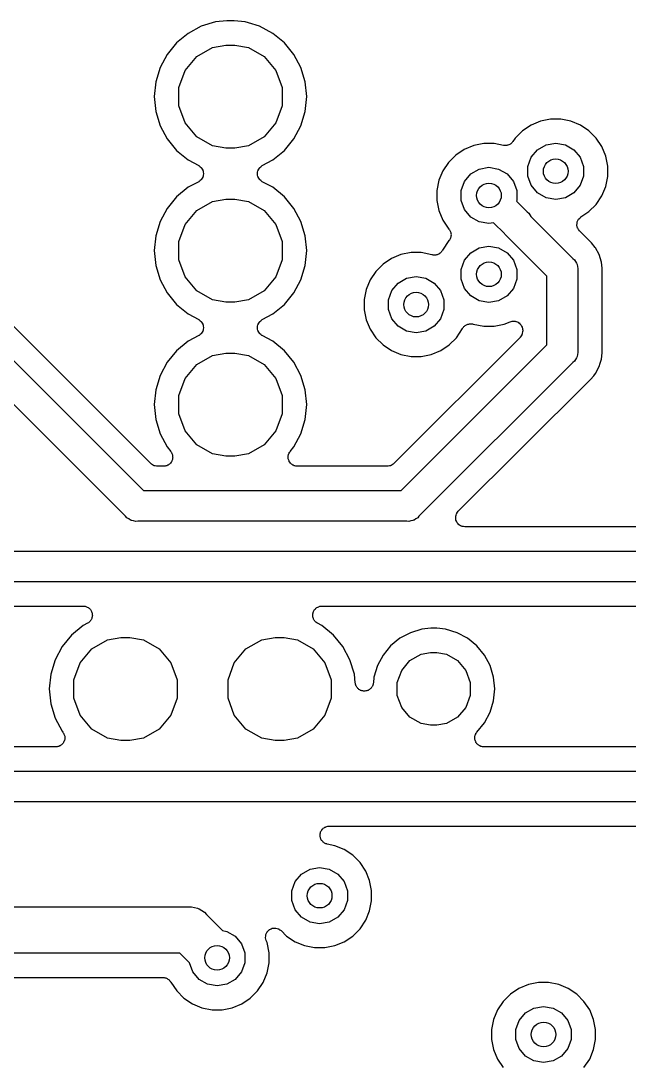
# Model space of a CAD drawing. Extents: x 91.4 to 190.2, y -113.9 to -59.9.
# Drawn here: x 121.72 to 131.74, y -100.55 to -83.32 of the extents above; entities that cross this region are included whole.
import ezdxf

# ---------------------------------------------------------------- set-up
doc = ezdxf.new("R2010")
doc.units = 0
doc.header["$MEASUREMENT"] = 0
doc.layers.add('BLACK', color=7, linetype='CONTINUOUS')

msp = doc.modelspace()

# ---------------------------------------------------------------- linework, layer by layer
at = {"layer": 'BLACK', "linetype": 'CONTINUOUS'}
for p, q in [((124.925, -83.3381), (124.689, -83.4096)), ((125.109, -83.32), (124.925, -83.3381)), ((125.231, -83.32), (125.109, -83.32)), ((125.415, -83.3381), (125.231, -83.32)), ((125.469, -83.3543), (125.415, -83.3381)), ((125.651, -83.4096), (125.469, -83.3543)), ((125.469, -83.3543), (125.469, -83.3543)), ((124.472, -83.5256), (124.282, -83.6818)), ((124.689, -83.4096), (124.472, -83.5256)), ((125.868, -83.5256), (125.651, -83.4096)), ((126.058, -83.6818), (125.868, -83.5256)), ((124.282, -83.6818), (124.126, -83.8722)), ((126.214, -83.8722), (126.058, -83.6818)), ((124.126, -83.8722), (124.01, -84.0893)), ((124.615, -83.9088), (124.875, -83.7589)), ((124.875, -83.7589), (125.096, -83.72)), ((125.096, -83.72), (125.244, -83.72)), ((125.244, -83.72), (125.465, -83.7589)), ((125.465, -83.7589), (125.725, -83.9088)), ((126.33, -84.0893), (126.214, -83.8722)), ((124.423, -84.1384), (124.615, -83.9088)), ((125.725, -83.9088), (125.917, -84.1384)), ((124.01, -84.0893), (123.938, -84.325)), ((124.32, -84.4201), (124.423, -84.1384)), ((125.917, -84.1384), (126.02, -84.4201)), ((126.402, -84.325), (126.33, -84.0893)), ((123.938, -84.325), (123.914, -84.57)), ((126.426, -84.57), (126.402, -84.325)), ((123.914, -84.57), (123.938, -84.815)), ((124.32, -84.7199), (124.32, -84.4201)), ((126.02, -84.4201), (126.02, -84.7199)), ((126.402, -84.815), (126.426, -84.57)), ((124.423, -85.0016), (124.32, -84.7199)), ((126.02, -84.7199), (125.917, -85.0016)), ((123.857, -90.6221), (118.15, -84.9155)), ((123.938, -84.815), (124.01, -85.0507)), ((126.33, -85.0507), (126.402, -84.815)), ((124.01, -85.0507), (124.126, -85.2678)), ((124.615, -85.2312), (124.423, -85.0016)), ((125.917, -85.0016), (125.725, -85.2312)), ((126.214, -85.2678), (126.33, -85.0507)), ((130.124, -85.0404), (129.984, -85.1342)), ((130.28, -84.9757), (130.124, -85.0404)), ((130.446, -84.9428), (130.28, -84.9757)), ((130.614, -84.9428), (130.446, -84.9428)), ((130.78, -84.9757), (130.614, -84.9428)), ((130.936, -85.0404), (130.78, -84.9757)), ((131.076, -85.1342), (130.936, -85.0404)), ((117.847, -85.1782), (123.735, -91.066)), ((124.875, -85.3811), (124.615, -85.2312)), ((125.725, -85.2312), (125.465, -85.3811)), ((129.864, -85.2536), (129.826, -85.3104)), ((129.984, -85.1342), (129.864, -85.2536)), ((131.196, -85.2536), (131.076, -85.1342)), ((131.29, -85.394), (131.196, -85.2536)), ((124.126, -85.2678), (124.282, -85.4582)), ((125.096, -85.42), (124.875, -85.3811)), ((125.244, -85.42), (125.096, -85.42)), ((125.465, -85.3811), (125.244, -85.42)), ((126.058, -85.4582), (126.214, -85.2678)), ((129.18, -85.3757), (129.024, -85.4404)), ((129.346, -85.3428), (129.18, -85.3757)), ((129.514, -85.3428), (129.346, -85.3428)), ((129.672, -85.3742), (129.514, -85.3428)), ((129.682, -85.3744), (129.672, -85.3742)), ((129.692, -85.3767), (129.682, -85.3744)), ((129.708, -85.375), (129.692, -85.3767)), ((129.724, -85.3753), (129.708, -85.375)), ((129.734, -85.3722), (129.724, -85.3753)), ((129.743, -85.3711), (129.734, -85.3722)), ((129.758, -85.3638), (129.743, -85.3711)), ((129.774, -85.3586), (129.758, -85.3638)), ((129.781, -85.3524), (129.774, -85.3586)), ((129.79, -85.348), (129.781, -85.3524)), ((129.801, -85.3362), (129.79, -85.348)), ((129.814, -85.326), (129.801, -85.3362)), ((129.819, -85.3175), (129.814, -85.326)), ((129.826, -85.3104), (129.819, -85.3175)), ((130.232, -85.4444), (130.371, -85.3637)), ((130.371, -85.3637), (130.53, -85.3357)), ((130.53, -85.3357), (130.689, -85.3637)), ((130.689, -85.3637), (130.828, -85.4444)), ((131.354, -85.55), (131.29, -85.394)), ((123.443, -91.4918), (117.555, -85.604)), ((124.282, -85.4582), (124.472, -85.6144)), ((125.868, -85.6144), (126.058, -85.4582)), ((128.884, -85.5342), (128.764, -85.6536)), ((129.024, -85.4404), (128.884, -85.5342)), ((130.073, -85.7194), (130.128, -85.5679)), ((130.128, -85.5679), (130.232, -85.4444)), ((130.828, -85.4444), (130.932, -85.5679)), ((130.932, -85.5679), (130.987, -85.7194)), ((131.387, -85.7156), (131.354, -85.55)), ((124.472, -85.6144), (124.647, -85.7077)), ((124.647, -85.7077), (124.651, -85.7108)), ((124.651, -85.7108), (124.655, -85.7126)), ((124.655, -85.7126), (124.671, -85.7268)), ((124.671, -85.7268), (124.688, -85.7399)), ((124.688, -85.7399), (124.69, -85.7441)), ((124.69, -85.7441), (124.694, -85.7474)), ((124.694, -85.7474), (124.704, -85.7661)), ((124.704, -85.7661), (124.715, -85.7841)), ((125.625, -85.7841), (125.636, -85.7661)), ((125.636, -85.7661), (125.646, -85.7474)), ((125.646, -85.7474), (125.65, -85.7441)), ((125.65, -85.7441), (125.652, -85.7399)), ((125.652, -85.7399), (125.669, -85.7268)), ((125.669, -85.7268), (125.685, -85.7126)), ((125.685, -85.7126), (125.689, -85.7108)), ((125.689, -85.7108), (125.693, -85.7077)), ((125.693, -85.7077), (125.868, -85.6144)), ((128.764, -85.6536), (128.67, -85.794)), ((129.132, -85.8444), (129.271, -85.7637)), ((129.271, -85.7637), (129.43, -85.7357)), ((129.43, -85.7357), (129.589, -85.7637)), ((129.589, -85.7637), (129.728, -85.8444)), ((130.073, -85.8806), (130.073, -85.7194)), ((130.987, -85.7194), (130.987, -85.8806)), ((131.387, -85.8844), (131.387, -85.7156)), ((124.688, -85.9401), (124.671, -85.9532)), ((124.69, -85.9359), (124.688, -85.9401)), ((124.694, -85.9326), (124.69, -85.9359)), ((124.704, -85.9139), (124.694, -85.9326)), ((124.715, -85.8959), (124.704, -85.9139)), ((124.715, -85.7841), (124.716, -85.789)), ((124.716, -85.891), (124.715, -85.8959)), ((124.716, -85.789), (124.719, -85.7933)), ((124.719, -85.8867), (124.716, -85.891)), ((124.719, -85.7933), (124.722, -85.8143)), ((124.722, -85.8657), (124.719, -85.8867)), ((124.722, -85.8143), (124.726, -85.8351)), ((124.726, -85.8449), (124.722, -85.8657)), ((124.726, -85.8351), (124.725, -85.84)), ((124.725, -85.84), (124.726, -85.8449)), ((125.614, -85.8351), (125.618, -85.8143)), ((125.615, -85.84), (125.614, -85.8351)), ((125.614, -85.8449), (125.615, -85.84)), ((125.618, -85.8657), (125.614, -85.8449)), ((125.618, -85.8143), (125.621, -85.7933)), ((125.621, -85.8867), (125.618, -85.8657)), ((125.621, -85.7933), (125.624, -85.789)), ((125.624, -85.891), (125.621, -85.8867)), ((125.624, -85.789), (125.625, -85.7841)), ((125.625, -85.8959), (125.624, -85.891)), ((125.636, -85.9139), (125.625, -85.8959)), ((125.646, -85.9326), (125.636, -85.9139)), ((125.65, -85.9359), (125.646, -85.9326)), ((125.652, -85.9401), (125.65, -85.9359)), ((125.669, -85.9532), (125.652, -85.9401)), ((128.606, -85.95), (128.573, -86.1156)), ((128.67, -85.794), (128.606, -85.95)), ((129.028, -85.9679), (129.132, -85.8444)), ((129.728, -85.8444), (129.832, -85.9679)), ((130.128, -86.0321), (130.073, -85.8806)), ((130.987, -85.8806), (130.932, -86.0321)), ((131.354, -86.05), (131.387, -85.8844)), ((124.472, -86.0656), (124.282, -86.2218)), ((124.647, -85.9723), (124.472, -86.0656)), ((124.651, -85.9692), (124.647, -85.9723)), ((124.655, -85.9674), (124.651, -85.9692)), ((124.671, -85.9532), (124.655, -85.9674)), ((125.685, -85.9674), (125.669, -85.9532)), ((125.689, -85.9692), (125.685, -85.9674)), ((125.693, -85.9723), (125.689, -85.9692)), ((125.868, -86.0656), (125.693, -85.9723)), ((126.058, -86.2218), (125.868, -86.0656)), ((128.573, -86.1156), (128.573, -86.2844)), ((128.973, -86.1194), (129.028, -85.9679)), ((128.973, -86.2806), (128.973, -86.1194)), ((129.832, -85.9679), (129.887, -86.1194)), ((129.887, -86.1194), (129.887, -86.2806)), ((130.232, -86.1556), (130.128, -86.0321)), ((130.932, -86.0321), (130.828, -86.1556)), ((131.29, -86.206), (131.354, -86.05)), ((124.282, -86.2218), (124.126, -86.4122)), ((124.875, -86.2989), (125.096, -86.26)), ((125.096, -86.26), (125.244, -86.26)), ((125.244, -86.26), (125.465, -86.2989)), ((126.214, -86.4122), (126.058, -86.2218)), ((128.573, -86.2844), (128.606, -86.45)), ((129.028, -86.4321), (128.973, -86.2806)), ((129.887, -86.2806), (129.883, -86.2934)), ((129.883, -86.2934), (130.059, -86.4698)), ((130.371, -86.2363), (130.232, -86.1556)), ((130.53, -86.2643), (130.371, -86.2363)), ((130.689, -86.2363), (130.53, -86.2643)), ((130.828, -86.1556), (130.689, -86.2363)), ((131.196, -86.3464), (131.29, -86.206)), ((124.126, -86.4122), (124.01, -86.6293)), ((124.423, -86.6784), (124.615, -86.4488)), ((124.615, -86.4488), (124.875, -86.2989)), ((125.465, -86.2989), (125.725, -86.4488)), ((125.725, -86.4488), (125.917, -86.6784)), ((126.33, -86.6293), (126.214, -86.4122)), ((128.606, -86.45), (128.67, -86.606)), ((129.132, -86.5556), (129.028, -86.4321)), ((130.945, -86.5534), (131.076, -86.4658)), ((131.076, -86.4658), (131.196, -86.3464)), ((124.01, -86.6293), (123.938, -86.865)), ((126.402, -86.865), (126.33, -86.6293)), ((128.67, -86.606), (128.771, -86.7561)), ((129.271, -86.6363), (129.132, -86.5556)), ((129.43, -86.6643), (129.271, -86.6363)), ((130.059, -86.4698), (130.085, -86.4914)), ((130.085, -86.4914), (130.102, -86.5206)), ((130.102, -86.5206), (130.121, -86.5482)), ((130.121, -86.5482), (130.121, -86.5483)), ((130.121, -86.5483), (130.812, -87.2391)), ((130.882, -86.6637), (130.884, -86.6393)), ((130.884, -86.6378), (130.885, -86.6362)), ((130.884, -86.6393), (130.884, -86.6378)), ((130.885, -86.6362), (130.895, -86.6143)), ((130.895, -86.6143), (130.906, -86.5921)), ((130.906, -86.5921), (130.907, -86.591)), ((130.907, -86.591), (130.908, -86.5895)), ((130.908, -86.5895), (130.925, -86.5726)), ((130.925, -86.5726), (130.943, -86.5553)), ((130.943, -86.5553), (130.944, -86.5546)), ((130.944, -86.5546), (130.945, -86.5534)), ((124.32, -86.9601), (124.423, -86.6784)), ((125.917, -86.6784), (126.02, -86.9601)), ((128.771, -86.7561), (128.778, -86.764)), ((128.778, -86.764), (128.784, -86.7759)), ((128.784, -86.7759), (128.792, -86.7866)), ((128.792, -86.7866), (128.795, -86.7993)), ((128.795, -86.7993), (128.8, -86.8112)), ((128.8, -86.8112), (128.802, -86.8242)), ((129.505, -86.651), (129.43, -86.6643)), ((129.684, -86.8297), (129.505, -86.651)), ((130.879, -86.688), (130.882, -86.6637)), ((130.879, -86.6896), (130.879, -86.688)), ((130.879, -86.6912), (130.879, -86.6896)), ((130.886, -86.7148), (130.879, -86.6912)), ((130.891, -86.7386), (130.886, -86.7148)), ((130.892, -86.74), (130.891, -86.7386)), ((130.893, -86.7416), (130.892, -86.74)), ((130.907, -86.7616), (130.893, -86.7416)), ((130.92, -86.7819), (130.907, -86.7616)), ((130.922, -86.7829), (130.92, -86.7819)), ((130.923, -86.7842), (130.922, -86.7829)), ((131.075, -86.9362), (130.923, -86.7842)), ((123.938, -86.865), (123.914, -87.11)), ((124.32, -87.2599), (124.32, -86.9601)), ((126.02, -86.9601), (126.02, -87.2599)), ((126.426, -87.11), (126.402, -86.865)), ((128.771, -86.9439), (128.664, -87.1037)), ((128.778, -86.936), (128.771, -86.9439)), ((128.784, -86.9241), (128.778, -86.936)), ((128.792, -86.9134), (128.784, -86.9241)), ((128.795, -86.9007), (128.792, -86.9134)), ((128.8, -86.8888), (128.795, -86.9007)), ((128.802, -86.8757), (128.8, -86.8888)), ((128.802, -86.8242), (128.805, -86.8369)), ((128.805, -86.8631), (128.802, -86.8757)), ((128.805, -86.8369), (128.804, -86.85)), ((128.804, -86.85), (128.805, -86.8631)), ((129.69, -86.8395), (129.684, -86.8297)), ((129.715, -86.8612), (129.69, -86.8395)), ((130.386, -87.5318), (129.715, -86.8612)), ((131.081, -86.9404), (131.075, -86.9362)), ((131.085, -86.9461), (131.081, -86.9404)), ((131.105, -86.9619), (131.085, -86.9461)), ((131.12, -86.9811), (131.105, -86.9619)), ((131.182, -87.056), (131.12, -86.9811)), ((131.12, -86.9811), (131.12, -86.9811)), ((123.914, -87.11), (123.938, -87.355)), ((126.402, -87.355), (126.426, -87.11)), ((128.146, -87.1428), (127.98, -87.1757)), ((128.314, -87.1428), (128.146, -87.1428)), ((128.491, -87.178), (128.314, -87.1428)), ((128.624, -87.1541), (128.612, -87.1601)), ((128.633, -87.1444), (128.624, -87.1541)), ((128.643, -87.1364), (128.633, -87.1444)), ((128.65, -87.1253), (128.643, -87.1364)), ((128.659, -87.1157), (128.65, -87.1253)), ((128.664, -87.1037), (128.659, -87.1157)), ((129.028, -87.2679), (129.132, -87.1444)), ((129.132, -87.1444), (129.271, -87.0637)), ((129.271, -87.0637), (129.43, -87.0357)), ((129.43, -87.0357), (129.589, -87.0637)), ((129.589, -87.0637), (129.728, -87.1444)), ((129.728, -87.1444), (129.832, -87.2679)), ((131.186, -87.0614), (131.182, -87.056)), ((131.182, -87.056), (131.182, -87.056)), ((131.247, -87.1751), (131.186, -87.0614)), ((124.423, -87.5416), (124.32, -87.2599)), ((126.02, -87.2599), (125.917, -87.5416)), ((127.824, -87.2404), (127.684, -87.3342)), ((127.98, -87.1757), (127.824, -87.2404)), ((128.5, -87.1815), (128.491, -87.178)), ((128.513, -87.1821), (128.5, -87.1815)), ((128.526, -87.1849), (128.513, -87.1821)), ((128.539, -87.1832), (128.526, -87.1849)), ((128.552, -87.1838), (128.539, -87.1832)), ((128.564, -87.1798), (128.552, -87.1838)), ((128.578, -87.1781), (128.564, -87.1798)), ((128.589, -87.1721), (128.578, -87.1781)), ((128.602, -87.1681), (128.589, -87.1721)), ((128.612, -87.1601), (128.602, -87.1681)), ((128.973, -87.4194), (129.028, -87.2679)), ((129.832, -87.2679), (129.887, -87.4194)), ((130.812, -87.2391), (130.838, -87.2608)), ((130.838, -87.2608), (130.854, -87.2899)), ((130.854, -87.2899), (130.874, -87.3175)), ((130.874, -87.3175), (130.877, -87.3285)), ((130.877, -87.3285), (130.882, -87.3383)), ((131.285, -87.2983), (131.247, -87.1751)), ((131.295, -87.4017), (131.285, -87.2983)), ((123.938, -87.355), (124.01, -87.5907)), ((126.33, -87.5907), (126.402, -87.355)), ((127.564, -87.4536), (127.47, -87.594)), ((127.684, -87.3342), (127.564, -87.4536)), ((128.973, -87.5806), (128.973, -87.4194)), ((129.887, -87.4194), (129.887, -87.5806)), ((130.882, -87.3383), (130.888, -87.3715)), ((130.888, -87.3715), (130.897, -87.4041)), ((130.897, -87.4041), (130.894, -87.4376)), ((130.894, -87.4376), (130.894, -88.7589)), ((131.294, -87.466), (131.295, -87.4587)), ((131.294, -88.7305), (131.294, -87.466)), ((131.295, -87.4018), (131.295, -87.4017)), ((131.295, -87.4017), (131.295, -87.4017)), ((131.297, -87.4265), (131.295, -87.4018)), ((131.295, -87.4513), (131.297, -87.4265)), ((131.295, -87.4587), (131.295, -87.4513)), ((124.01, -87.5907), (124.126, -87.8078)), ((124.615, -87.7712), (124.423, -87.5416)), ((125.917, -87.5416), (125.725, -87.7712)), ((126.214, -87.8078), (126.33, -87.5907)), ((127.47, -87.594), (127.406, -87.75)), ((127.828, -87.7679), (127.932, -87.6444)), ((127.932, -87.6444), (128.071, -87.5637)), ((128.071, -87.5637), (128.23, -87.5357)), ((128.23, -87.5357), (128.389, -87.5637)), ((128.389, -87.5637), (128.528, -87.6444)), ((128.528, -87.6444), (128.632, -87.7679)), ((129.028, -87.7321), (128.973, -87.5806)), ((129.887, -87.5806), (129.832, -87.7321)), ((130.386, -88.6648), (130.386, -87.5318)), ((124.126, -87.8078), (124.282, -87.9982)), ((124.875, -87.9211), (124.615, -87.7712)), ((125.725, -87.7712), (125.465, -87.9211)), ((126.058, -87.9982), (126.214, -87.8078)), ((127.406, -87.75), (127.373, -87.9156)), ((127.773, -87.9194), (127.828, -87.7679)), ((128.632, -87.7679), (128.687, -87.9194)), ((129.132, -87.8556), (129.028, -87.7321)), ((129.832, -87.7321), (129.728, -87.8556)), ((124.282, -87.9982), (124.472, -88.1544)), ((125.096, -87.96), (124.875, -87.9211)), ((125.244, -87.96), (125.096, -87.96)), ((125.465, -87.9211), (125.244, -87.96)), ((125.868, -88.1544), (126.058, -87.9982)), ((127.373, -87.9156), (127.373, -88.0844)), ((127.773, -88.0806), (127.773, -87.9194)), ((128.687, -87.9194), (128.687, -88.0806)), ((129.271, -87.9363), (129.132, -87.8556)), ((129.43, -87.9643), (129.271, -87.9363)), ((129.589, -87.9363), (129.43, -87.9643)), ((129.728, -87.8556), (129.589, -87.9363)), ((124.472, -88.1544), (124.647, -88.2477)), ((125.693, -88.2477), (125.868, -88.1544)), ((127.373, -88.0844), (127.406, -88.25)), ((127.828, -88.2321), (127.773, -88.0806)), ((128.687, -88.0806), (128.632, -88.2321)), ((124.647, -88.2477), (124.651, -88.2508)), ((124.651, -88.2508), (124.655, -88.2526)), ((124.655, -88.2526), (124.671, -88.2668)), ((124.671, -88.2668), (124.688, -88.2799)), ((124.688, -88.2799), (124.69, -88.2841)), ((124.69, -88.2841), (124.694, -88.2874)), ((124.694, -88.2874), (124.704, -88.3061)), ((124.704, -88.3061), (124.715, -88.3241)), ((124.715, -88.3241), (124.716, -88.329)), ((124.716, -88.329), (124.719, -88.3333)), ((124.719, -88.3333), (124.722, -88.3543)), ((124.722, -88.3543), (124.726, -88.3751)), ((125.614, -88.3751), (125.618, -88.3543)), ((125.618, -88.3543), (125.621, -88.3333)), ((125.621, -88.3333), (125.624, -88.329)), ((125.624, -88.329), (125.625, -88.3241)), ((125.625, -88.3241), (125.636, -88.3061)), ((125.636, -88.3061), (125.646, -88.2874)), ((125.646, -88.2874), (125.65, -88.2841)), ((125.65, -88.2841), (125.652, -88.2799)), ((125.652, -88.2799), (125.669, -88.2668)), ((125.669, -88.2668), (125.685, -88.2526)), ((125.685, -88.2526), (125.689, -88.2508)), ((125.689, -88.2508), (125.693, -88.2477)), ((127.406, -88.25), (127.47, -88.406)), ((127.932, -88.3556), (127.828, -88.2321)), ((128.071, -88.4363), (127.932, -88.3556)), ((128.528, -88.3556), (128.389, -88.4363)), ((128.632, -88.2321), (128.528, -88.3556)), ((129.01, -88.3747), (129.017, -88.3636)), ((129.017, -88.3636), (129.027, -88.3556)), ((129.027, -88.3556), (129.036, -88.3459)), ((129.036, -88.3459), (129.048, -88.3399)), ((129.048, -88.3399), (129.058, -88.3319)), ((129.058, -88.3319), (129.071, -88.3279)), ((129.071, -88.3279), (129.082, -88.3219)), ((129.082, -88.3219), (129.096, -88.3202)), ((129.096, -88.3202), (129.108, -88.3162)), ((129.108, -88.3162), (129.121, -88.3168)), ((129.121, -88.3168), (129.134, -88.3151)), ((129.134, -88.3151), (129.147, -88.3179)), ((129.147, -88.3179), (129.16, -88.3185)), ((129.16, -88.3185), (129.169, -88.322)), ((129.169, -88.322), (129.346, -88.3572)), ((129.346, -88.3572), (129.514, -88.3572)), ((129.514, -88.3572), (129.68, -88.3243)), ((129.68, -88.3243), (129.779, -88.2834)), ((129.779, -88.2834), (129.795, -88.2799)), ((129.795, -88.2799), (129.81, -88.2743)), ((129.81, -88.2743), (129.82, -88.2743)), ((129.82, -88.2743), (129.829, -88.2722)), ((129.829, -88.2722), (129.846, -88.2743)), ((129.846, -88.2743), (129.862, -88.2743)), ((129.862, -88.2743), (129.871, -88.2777)), ((129.871, -88.2777), (129.881, -88.279)), ((129.881, -88.279), (129.896, -88.2865)), ((129.896, -88.2865), (129.911, -88.2921)), ((129.911, -88.2921), (129.919, -88.2985)), ((129.919, -88.2985), (129.927, -88.303)), ((129.927, -88.303), (129.938, -88.3151)), ((129.938, -88.3151), (129.951, -88.3256)), ((129.951, -88.3256), (129.956, -88.3341)), ((129.956, -88.3341), (129.963, -88.3414)), ((129.963, -88.3414), (129.969, -88.3565)), ((129.969, -88.3565), (129.977, -88.3707)), ((124.647, -88.5123), (124.472, -88.6056)), ((124.651, -88.5092), (124.647, -88.5123)), ((124.655, -88.5074), (124.651, -88.5092)), ((124.671, -88.4932), (124.655, -88.5074)), ((124.688, -88.4801), (124.671, -88.4932)), ((124.69, -88.4759), (124.688, -88.4801)), ((124.694, -88.4726), (124.69, -88.4759)), ((124.704, -88.4539), (124.694, -88.4726)), ((124.715, -88.4359), (124.704, -88.4539)), ((124.716, -88.431), (124.715, -88.4359)), ((124.719, -88.4267), (124.716, -88.431)), ((124.722, -88.4057), (124.719, -88.4267)), ((124.726, -88.3849), (124.722, -88.4057)), ((124.726, -88.3751), (124.725, -88.38)), ((124.725, -88.38), (124.726, -88.3849)), ((125.615, -88.38), (125.614, -88.3751)), ((125.614, -88.3849), (125.615, -88.38)), ((125.618, -88.4057), (125.614, -88.3849)), ((125.621, -88.4267), (125.618, -88.4057)), ((125.624, -88.431), (125.621, -88.4267)), ((125.625, -88.4359), (125.624, -88.431)), ((125.636, -88.4539), (125.625, -88.4359)), ((125.646, -88.4726), (125.636, -88.4539)), ((125.65, -88.4759), (125.646, -88.4726)), ((125.652, -88.4801), (125.65, -88.4759)), ((125.669, -88.4932), (125.652, -88.4801)), ((125.685, -88.5074), (125.669, -88.4932)), ((125.689, -88.5092), (125.685, -88.5074)), ((125.693, -88.5123), (125.689, -88.5092)), ((125.868, -88.6056), (125.693, -88.5123)), ((127.47, -88.406), (127.564, -88.5464)), ((128.23, -88.4643), (128.071, -88.4363)), ((128.389, -88.4363), (128.23, -88.4643)), ((128.896, -88.5464), (128.996, -88.3963)), ((128.996, -88.3963), (129.001, -88.3843)), ((129.001, -88.3843), (129.01, -88.3747)), ((129.951, -88.5334), (129.946, -88.5376)), ((129.961, -88.5164), (129.951, -88.5334)), ((129.972, -88.5004), (129.961, -88.5164)), ((129.974, -88.494), (129.972, -88.5004)), ((129.977, -88.4883), (129.974, -88.494)), ((129.977, -88.3707), (129.979, -88.3804)), ((129.98, -88.469), (129.977, -88.4883)), ((129.979, -88.3804), (129.982, -88.3895)), ((129.985, -88.45), (129.98, -88.469)), ((129.982, -88.3895), (129.983, -88.4059)), ((129.983, -88.4059), (129.986, -88.422)), ((129.986, -88.437), (129.985, -88.4435)), ((129.985, -88.4435), (129.985, -88.45)), ((129.986, -88.422), (129.986, -88.437)), ((124.472, -88.6056), (124.282, -88.7618)), ((126.058, -88.7618), (125.868, -88.6056)), ((127.564, -88.5464), (127.684, -88.6658)), ((127.684, -88.6658), (127.824, -88.7596)), ((129.942, -88.543), (127.863, -90.6221)), ((127.985, -91.066), (130.386, -88.6648)), ((128.636, -88.7596), (128.776, -88.6658)), ((128.776, -88.6658), (128.896, -88.5464)), ((129.946, -88.5376), (129.942, -88.543)), ((124.282, -88.7618), (124.126, -88.9522)), ((124.615, -88.9888), (124.875, -88.8389)), ((124.875, -88.8389), (125.096, -88.8)), ((125.096, -88.8), (125.244, -88.8)), ((125.244, -88.8), (125.465, -88.8389)), ((125.465, -88.8389), (125.725, -88.9888)), ((126.214, -88.9522), (126.058, -88.7618)), ((127.824, -88.7596), (127.98, -88.8243)), ((127.98, -88.8243), (128.146, -88.8572)), ((128.146, -88.8572), (128.314, -88.8572)), ((128.314, -88.8572), (128.48, -88.8243)), ((128.48, -88.8243), (128.636, -88.7596)), ((130.874, -88.879), (130.854, -88.9066)), ((130.877, -88.868), (130.874, -88.879)), ((130.882, -88.8582), (130.877, -88.868)), ((130.888, -88.825), (130.882, -88.8582)), ((130.897, -88.7925), (130.888, -88.825)), ((130.894, -88.7589), (130.897, -88.7925)), ((131.285, -88.8982), (131.295, -88.7948)), ((131.295, -88.7378), (131.294, -88.7305)), ((131.295, -88.7452), (131.295, -88.7378)), ((131.297, -88.77), (131.295, -88.7452)), ((131.295, -88.7948), (131.297, -88.77)), ((131.295, -88.7948), (131.295, -88.7948)), ((124.126, -88.9522), (124.01, -89.1693)), ((124.423, -89.2184), (124.615, -88.9888)), ((125.725, -88.9888), (125.917, -89.2184)), ((126.33, -89.1693), (126.214, -88.9522)), ((130.812, -88.9574), (128.277, -91.4918)), ((130.838, -88.9358), (130.812, -88.9574)), ((130.854, -88.9066), (130.838, -88.9358)), ((131.186, -89.1351), (131.247, -89.0215)), ((131.247, -89.0215), (131.263, -88.968)), ((131.263, -88.968), (131.285, -88.8982)), ((131.263, -88.968), (131.263, -88.968)), ((124.01, -89.1693), (123.938, -89.405)), ((124.32, -89.5001), (124.423, -89.2184)), ((125.917, -89.2184), (126.02, -89.5001)), ((126.402, -89.405), (126.33, -89.1693)), ((131.105, -89.2347), (131.156, -89.1724)), ((131.156, -89.1724), (131.186, -89.1351)), ((131.156, -89.1724), (131.156, -89.1724)), ((128.925, -91.4099), (131.075, -89.2604)), ((131.075, -89.2604), (131.081, -89.2561)), ((131.081, -89.2561), (131.085, -89.2505)), ((131.085, -89.2505), (131.105, -89.2347)), ((123.938, -89.405), (123.914, -89.65)), ((124.32, -89.7999), (124.32, -89.5001)), ((126.02, -89.5001), (126.02, -89.7999)), ((126.426, -89.65), (126.402, -89.405)), ((123.914, -89.65), (123.938, -89.895)), ((126.402, -89.895), (126.426, -89.65)), ((123.938, -89.895), (124.01, -90.1307)), ((124.423, -90.0816), (124.32, -89.7999)), ((126.02, -89.7999), (125.917, -90.0816)), ((126.33, -90.1307), (126.402, -89.895)), ((124.615, -90.3112), (124.423, -90.0816)), ((125.917, -90.0816), (125.725, -90.3112)), ((124.01, -90.1307), (124.126, -90.3478)), ((126.214, -90.3478), (126.33, -90.1307)), ((124.126, -90.3478), (124.186, -90.4208)), ((124.186, -90.4208), (124.192, -90.4316)), ((124.875, -90.4611), (124.615, -90.3112)), ((125.725, -90.3112), (125.465, -90.4611)), ((126.148, -90.4316), (126.154, -90.4208)), ((126.154, -90.4208), (126.214, -90.3478)), ((124.191, -90.6017), (124.183, -90.6137)), ((124.2, -90.591), (124.191, -90.6017)), ((124.192, -90.4316), (124.2, -90.441)), ((124.2, -90.441), (124.204, -90.4541)), ((124.204, -90.5794), (124.2, -90.591)), ((124.204, -90.4541), (124.211, -90.4662)), ((124.21, -90.5688), (124.204, -90.5794)), ((124.213, -90.5551), (124.21, -90.5688)), ((124.211, -90.4662), (124.213, -90.4784)), ((124.213, -90.4784), (124.217, -90.49)), ((124.217, -90.542), (124.213, -90.5551)), ((124.217, -90.49), (124.217, -90.5039)), ((124.217, -90.5039), (124.22, -90.5176)), ((124.22, -90.5176), (124.217, -90.5297)), ((124.217, -90.5297), (124.217, -90.542)), ((125.096, -90.5), (124.875, -90.4611)), ((125.244, -90.5), (125.096, -90.5)), ((125.465, -90.4611), (125.244, -90.5)), ((126.12, -90.5176), (126.123, -90.5039)), ((126.123, -90.5297), (126.12, -90.5176)), ((126.123, -90.49), (126.127, -90.4784)), ((126.123, -90.5039), (126.123, -90.49)), ((126.123, -90.542), (126.123, -90.5297)), ((126.127, -90.5551), (126.123, -90.542)), ((126.127, -90.4784), (126.129, -90.4662)), ((126.13, -90.5688), (126.127, -90.5551)), ((126.129, -90.4662), (126.136, -90.4541)), ((126.136, -90.5794), (126.13, -90.5688)), ((126.136, -90.4541), (126.14, -90.441)), ((126.14, -90.591), (126.136, -90.5794)), ((126.14, -90.441), (126.148, -90.4316)), ((126.149, -90.6017), (126.14, -90.591)), ((126.157, -90.6137), (126.149, -90.6017)), ((123.862, -90.6259), (123.857, -90.6221)), ((123.867, -90.6309), (123.862, -90.6259)), ((123.884, -90.6407), (123.867, -90.6309)), ((123.9, -90.6519), (123.884, -90.6407)), ((123.906, -90.6537), (123.9, -90.6519)), ((123.912, -90.657), (123.906, -90.6537)), ((123.931, -90.6604), (123.912, -90.657)), ((123.95, -90.6654), (123.931, -90.6604)), ((123.957, -90.6649), (123.95, -90.6654)), ((123.963, -90.666), (123.957, -90.6649)), ((124.07, -90.666), (123.963, -90.666)), ((124.082, -90.6639), (124.07, -90.666)), ((124.094, -90.664), (124.082, -90.6639)), ((124.107, -90.6594), (124.094, -90.664)), ((124.121, -90.657), (124.107, -90.6594)), ((124.132, -90.6508), (124.121, -90.657)), ((124.143, -90.6467), (124.132, -90.6508)), ((124.154, -90.6379), (124.143, -90.6467)), ((124.166, -90.6309), (124.154, -90.6379)), ((124.174, -90.6215), (124.166, -90.6309)), ((124.183, -90.6137), (124.174, -90.6215)), ((126.166, -90.6215), (126.157, -90.6137)), ((126.174, -90.6309), (126.166, -90.6215)), ((126.186, -90.6379), (126.174, -90.6309)), ((126.197, -90.6467), (126.186, -90.6379)), ((126.208, -90.6508), (126.197, -90.6467)), ((126.219, -90.657), (126.208, -90.6508)), ((126.233, -90.6594), (126.219, -90.657)), ((126.246, -90.664), (126.233, -90.6594)), ((126.258, -90.6639), (126.246, -90.664)), ((126.27, -90.666), (126.258, -90.6639)), ((127.757, -90.666), (126.27, -90.666)), ((127.763, -90.6649), (127.757, -90.666)), ((127.77, -90.6654), (127.763, -90.6649)), ((127.789, -90.6604), (127.77, -90.6654)), ((127.808, -90.657), (127.789, -90.6604)), ((127.814, -90.6537), (127.808, -90.657)), ((127.82, -90.6519), (127.814, -90.6537)), ((127.836, -90.6407), (127.82, -90.6519)), ((127.853, -90.6309), (127.836, -90.6407)), ((127.858, -90.6259), (127.853, -90.6309)), ((127.863, -90.6221), (127.858, -90.6259)), ((123.735, -91.066), (127.985, -91.066)), ((128.89, -91.4715), (128.895, -91.4526)), ((128.895, -91.4526), (128.899, -91.4472)), ((128.899, -91.4472), (128.901, -91.441)), ((128.901, -91.441), (128.914, -91.426)), ((128.914, -91.426), (128.925, -91.4099)), ((123.464, -91.5176), (123.443, -91.4918)), ((123.493, -91.5344), (123.464, -91.5176)), ((123.521, -91.5538), (123.493, -91.5344)), ((123.532, -91.5567), (123.521, -91.5538)), ((123.542, -91.5624), (123.532, -91.5567)), ((123.575, -91.5682), (123.542, -91.5624)), ((123.608, -91.5769), (123.575, -91.5682)), ((123.641, -91.574), (123.608, -91.5769)), ((128.079, -91.574), (123.641, -91.574)), ((128.112, -91.5769), (128.079, -91.574)), ((128.145, -91.5682), (128.112, -91.5769)), ((128.178, -91.5624), (128.145, -91.5682)), ((128.188, -91.5567), (128.178, -91.5624)), ((128.199, -91.5538), (128.188, -91.5567)), ((128.227, -91.5344), (128.199, -91.5538)), ((128.256, -91.5176), (128.227, -91.5344)), ((128.277, -91.4918), (128.256, -91.5176)), ((128.882, -91.5029), (128.883, -91.4966)), ((128.883, -91.5224), (128.882, -91.5029)), ((128.883, -91.49), (128.89, -91.4715)), ((128.883, -91.4966), (128.883, -91.49)), ((128.883, -91.542), (128.883, -91.5224)), ((128.886, -91.5482), (128.883, -91.542)), ((128.886, -91.5548), (128.886, -91.5482)), ((128.894, -91.5726), (128.886, -91.5548)), ((128.901, -91.591), (128.894, -91.5726)), ((128.905, -91.5961), (128.901, -91.591)), ((128.908, -91.602), (128.905, -91.5961)), ((128.922, -91.6159), (128.908, -91.602)), ((128.935, -91.6309), (128.922, -91.6159)), ((128.94, -91.6342), (128.935, -91.6309)), ((128.945, -91.6389), (128.94, -91.6342)), ((128.963, -91.6472), (128.945, -91.6389)), ((128.98, -91.657), (128.963, -91.6472)), ((128.986, -91.6581), (128.98, -91.657)), ((128.992, -91.6609), (128.986, -91.6581)), ((129.012, -91.6626), (128.992, -91.6609)), ((129.031, -91.666), (129.012, -91.6626)), ((132.157, -91.666), (129.031, -91.666)), ((115.865, -92.066), (132.385, -92.066)), ((132.479, -92.574), (115.771, -92.574)), ((119.055, -92.974), (122.745, -92.974)), ((122.745, -92.974), (122.76, -92.9767)), ((122.76, -92.9767), (122.776, -92.9772)), ((122.776, -92.9772), (122.786, -92.9812)), ((122.786, -92.9812), (122.796, -92.983)), ((122.796, -92.983), (122.81, -92.9908)), ((122.81, -92.9908), (122.824, -92.9966)), ((122.824, -92.9966), (122.832, -93.0037)), ((122.832, -93.0037), (122.841, -93.0091)), ((122.841, -93.0091), (122.851, -93.021)), ((126.569, -93.021), (126.579, -93.0091)), ((126.579, -93.0091), (126.588, -93.0037)), ((126.588, -93.0037), (126.596, -92.9966)), ((126.596, -92.9966), (126.61, -92.9908)), ((126.61, -92.9908), (126.624, -92.983)), ((126.624, -92.983), (126.634, -92.9812)), ((126.634, -92.9812), (126.644, -92.9772)), ((126.644, -92.9772), (126.66, -92.9767)), ((126.66, -92.9767), (126.675, -92.974)), ((126.675, -92.974), (132.451, -92.974)), ((122.851, -93.021), (122.863, -93.0314)), ((122.863, -93.0314), (122.868, -93.0408)), ((122.868, -93.0408), (122.875, -93.049)), ((122.875, -93.049), (122.88, -93.0636)), ((122.884, -93.1799), (122.879, -93.189)), ((122.88, -93.0636), (122.888, -93.0773)), ((122.887, -93.1647), (122.884, -93.1799)), ((122.893, -93.15), (122.887, -93.1647)), ((122.888, -93.0773), (122.889, -93.0879)), ((122.889, -93.0879), (122.893, -93.098)), ((122.893, -93.098), (122.893, -93.1135)), ((122.893, -93.1135), (122.895, -93.1289)), ((122.895, -93.1289), (122.893, -93.1394)), ((122.893, -93.1394), (122.893, -93.15)), ((126.525, -93.1289), (126.527, -93.1135)), ((126.527, -93.1394), (126.525, -93.1289)), ((126.527, -93.098), (126.531, -93.0879)), ((126.527, -93.1135), (126.527, -93.098)), ((126.527, -93.15), (126.527, -93.1394)), ((126.533, -93.1647), (126.527, -93.15)), ((126.531, -93.0879), (126.532, -93.0773)), ((126.532, -93.0773), (126.54, -93.0636)), ((126.536, -93.1799), (126.533, -93.1647)), ((126.541, -93.189), (126.536, -93.1799)), ((126.54, -93.0636), (126.545, -93.049)), ((126.545, -93.049), (126.552, -93.0408)), ((126.552, -93.0408), (126.557, -93.0314)), ((126.557, -93.0314), (126.569, -93.021)), ((122.742, -93.2956), (122.552, -93.4518)), ((122.816, -93.2563), (122.742, -93.2956)), ((122.828, -93.2467), (122.816, -93.2563)), ((122.841, -93.2389), (122.828, -93.2467)), ((122.848, -93.2307), (122.841, -93.2389)), ((122.857, -93.2241), (122.848, -93.2307)), ((122.865, -93.2109), (122.857, -93.2241)), ((122.875, -93.199), (122.865, -93.2109)), ((122.879, -93.189), (122.875, -93.199)), ((126.545, -93.199), (126.541, -93.189)), ((126.555, -93.2109), (126.545, -93.199)), ((126.563, -93.2241), (126.555, -93.2109)), ((126.572, -93.2307), (126.563, -93.2241)), ((126.579, -93.2389), (126.572, -93.2307)), ((126.592, -93.2467), (126.579, -93.2389)), ((126.604, -93.2563), (126.592, -93.2467)), ((126.678, -93.2956), (126.604, -93.2563)), ((126.868, -93.4518), (126.678, -93.2956)), ((128.324, -93.3545), (128.135, -93.4116)), ((128.471, -93.34), (128.324, -93.3545)), ((128.569, -93.34), (128.471, -93.34)), ((128.716, -93.3545), (128.569, -93.34)), ((128.905, -93.4117), (128.716, -93.3545)), ((122.552, -93.4518), (122.396, -93.6422)), ((122.885, -93.6788), (123.145, -93.5289)), ((123.145, -93.5289), (123.366, -93.49)), ((123.366, -93.49), (123.514, -93.49)), ((123.514, -93.49), (123.735, -93.5289)), ((123.735, -93.5289), (123.995, -93.6788)), ((125.425, -93.6788), (125.685, -93.5289)), ((125.685, -93.5289), (125.906, -93.49)), ((125.906, -93.49), (126.054, -93.49)), ((126.054, -93.49), (126.275, -93.5289)), ((126.275, -93.5289), (126.535, -93.6788)), ((127.024, -93.6422), (126.868, -93.4518)), ((127.962, -93.5045), (127.809, -93.6295)), ((128.135, -93.4116), (127.962, -93.5045)), ((129.078, -93.5045), (128.905, -93.4117)), ((129.231, -93.6295), (129.078, -93.5045)), ((122.396, -93.6422), (122.28, -93.8593)), ((122.693, -93.9084), (122.885, -93.6788)), ((123.995, -93.6788), (124.187, -93.9084)), ((125.233, -93.9084), (125.425, -93.6788)), ((126.535, -93.6788), (126.727, -93.9084)), ((127.14, -93.8593), (127.024, -93.6422)), ((127.809, -93.6295), (127.685, -93.7817)), ((129.355, -93.7817), (129.231, -93.6295)), ((122.28, -93.8593), (122.208, -94.095)), ((127.212, -94.095), (127.14, -93.8593)), ((127.685, -93.7817), (127.592, -93.9555)), ((127.992, -94.0354), (128.128, -93.8733)), ((128.128, -93.8733), (128.312, -93.7675)), ((128.312, -93.7675), (128.468, -93.74)), ((128.468, -93.74), (128.572, -93.74)), ((128.572, -93.74), (128.728, -93.7675)), ((128.728, -93.7675), (128.912, -93.8733)), ((128.912, -93.8733), (129.048, -94.0354)), ((129.448, -93.9555), (129.355, -93.7817)), ((122.59, -94.1901), (122.693, -93.9084)), ((124.187, -93.9084), (124.29, -94.1901)), ((125.13, -94.1901), (125.233, -93.9084)), ((126.727, -93.9084), (126.83, -94.1901)), ((127.592, -93.9555), (127.534, -94.144)), ((127.92, -94.2342), (127.992, -94.0354)), ((129.048, -94.0354), (129.12, -94.2342)), ((129.506, -94.144), (129.448, -93.9555)), ((122.208, -94.095), (122.184, -94.34)), ((122.59, -94.4899), (122.59, -94.1901)), ((124.29, -94.1901), (124.29, -94.4899)), ((125.13, -94.4899), (125.13, -94.1901)), ((126.83, -94.1901), (126.83, -94.4899)), ((127.226, -94.2413), (127.212, -94.095)), ((127.534, -94.144), (127.525, -94.2413)), ((129.525, -94.34), (129.506, -94.144)), ((122.184, -94.34), (122.208, -94.585)), ((127.229, -94.2524), (127.226, -94.2413)), ((127.23, -94.2638), (127.229, -94.2524)), ((127.236, -94.2773), (127.23, -94.2638)), ((127.24, -94.2915), (127.236, -94.2773)), ((127.247, -94.3008), (127.24, -94.2915)), ((127.252, -94.3113), (127.247, -94.3008)), ((127.262, -94.3218), (127.252, -94.3113)), ((127.271, -94.3338), (127.262, -94.3218)), ((127.28, -94.3403), (127.271, -94.3338)), ((127.288, -94.3485), (127.28, -94.3403)), ((127.302, -94.3549), (127.288, -94.3485)), ((127.314, -94.3632), (127.302, -94.3549)), ((127.325, -94.3661), (127.314, -94.3632)), ((127.335, -94.3711), (127.325, -94.3661)), ((127.35, -94.3725), (127.335, -94.3711)), ((127.364, -94.3762), (127.35, -94.3725)), ((127.376, -94.375), (127.364, -94.3762)), ((127.387, -94.3762), (127.376, -94.375)), ((127.401, -94.3725), (127.387, -94.3762)), ((127.416, -94.3711), (127.401, -94.3725)), ((127.426, -94.3661), (127.416, -94.3711)), ((127.438, -94.3632), (127.426, -94.3661)), ((127.45, -94.3549), (127.438, -94.3632)), ((127.463, -94.3485), (127.45, -94.3549)), ((127.471, -94.3403), (127.463, -94.3485)), ((127.481, -94.3338), (127.471, -94.3403)), ((127.489, -94.3218), (127.481, -94.3338)), ((127.499, -94.3113), (127.489, -94.3218)), ((127.504, -94.3008), (127.499, -94.3113)), ((127.511, -94.2915), (127.504, -94.3008)), ((127.515, -94.2773), (127.511, -94.2915)), ((127.521, -94.2638), (127.515, -94.2773)), ((127.522, -94.2524), (127.521, -94.2638)), ((127.525, -94.2413), (127.522, -94.2524)), ((127.92, -94.4458), (127.92, -94.2342)), ((129.12, -94.2342), (129.12, -94.4458)), ((129.506, -94.536), (129.525, -94.34)), ((122.693, -94.7716), (122.59, -94.4899)), ((124.29, -94.4899), (124.187, -94.7716)), ((125.233, -94.7716), (125.13, -94.4899)), ((126.83, -94.4899), (126.727, -94.7716)), ((127.992, -94.6446), (127.92, -94.4458)), ((129.12, -94.4458), (129.048, -94.6446)), ((129.448, -94.7245), (129.506, -94.536)), ((122.208, -94.585), (122.28, -94.8207)), ((128.128, -94.8067), (127.992, -94.6446)), ((129.048, -94.6446), (128.912, -94.8067)), ((129.355, -94.8983), (129.448, -94.7245)), ((122.28, -94.8207), (122.396, -95.0378)), ((122.885, -95.0012), (122.693, -94.7716)), ((124.187, -94.7716), (123.995, -95.0012)), ((125.425, -95.0012), (125.233, -94.7716)), ((126.727, -94.7716), (126.535, -95.0012)), ((128.312, -94.9125), (128.128, -94.8067)), ((128.912, -94.8067), (128.728, -94.9125)), ((129.23, -95.0508), (129.355, -94.8983)), ((122.396, -95.0378), (122.406, -95.0508)), ((122.406, -95.0508), (122.412, -95.0616)), ((122.412, -95.0616), (122.42, -95.071)), ((122.42, -95.071), (122.425, -95.0841)), ((123.145, -95.1511), (122.885, -95.0012)), ((123.995, -95.0012), (123.735, -95.1511)), ((125.685, -95.1511), (125.425, -95.0012)), ((126.535, -95.0012), (126.275, -95.1511)), ((128.468, -94.94), (128.312, -94.9125)), ((128.572, -94.94), (128.468, -94.94)), ((128.728, -94.9125), (128.572, -94.94)), ((129.212, -95.0841), (129.216, -95.071)), ((129.216, -95.071), (129.224, -95.0616)), ((129.224, -95.0616), (129.23, -95.0508)), ((122.395, -95.2515), (122.387, -95.2609)), ((122.404, -95.2437), (122.395, -95.2515)), ((122.411, -95.2317), (122.404, -95.2437)), ((122.42, -95.221), (122.411, -95.2317)), ((122.424, -95.2094), (122.42, -95.221)), ((122.431, -95.1988), (122.424, -95.2094)), ((122.425, -95.0841), (122.432, -95.0962)), ((122.433, -95.1851), (122.431, -95.1988)), ((122.432, -95.0962), (122.434, -95.1084)), ((122.438, -95.172), (122.433, -95.1851)), ((122.434, -95.1084), (122.438, -95.12)), ((122.438, -95.12), (122.438, -95.1339)), ((122.438, -95.1339), (122.44, -95.1476)), ((122.44, -95.1476), (122.438, -95.1597)), ((122.438, -95.1597), (122.438, -95.172)), ((123.366, -95.19), (123.145, -95.1511)), ((123.514, -95.19), (123.366, -95.19)), ((123.735, -95.1511), (123.514, -95.19)), ((125.906, -95.19), (125.685, -95.1511)), ((126.054, -95.19), (125.906, -95.19)), ((126.275, -95.1511), (126.054, -95.19)), ((129.196, -95.1476), (129.199, -95.1339)), ((129.199, -95.1597), (129.196, -95.1476)), ((129.199, -95.12), (129.203, -95.1084)), ((129.199, -95.1339), (129.199, -95.12)), ((129.199, -95.172), (129.199, -95.1597)), ((129.203, -95.1851), (129.199, -95.172)), ((129.203, -95.1084), (129.205, -95.0962)), ((129.206, -95.1988), (129.203, -95.1851)), ((129.205, -95.0962), (129.212, -95.0841)), ((129.212, -95.2094), (129.206, -95.1988)), ((129.216, -95.221), (129.212, -95.2094)), ((129.225, -95.2317), (129.216, -95.221)), ((129.232, -95.2437), (129.225, -95.2317)), ((129.242, -95.2515), (129.232, -95.2437)), ((129.25, -95.2609), (129.242, -95.2515)), ((122.29, -95.296), (119.51, -95.296)), ((122.302, -95.2939), (122.29, -95.296)), ((122.315, -95.294), (122.302, -95.2939)), ((122.328, -95.2894), (122.315, -95.294)), ((122.342, -95.287), (122.328, -95.2894)), ((122.352, -95.2808), (122.342, -95.287)), ((122.364, -95.2767), (122.352, -95.2808)), ((122.375, -95.2679), (122.364, -95.2767)), ((122.387, -95.2609), (122.375, -95.2679)), ((129.262, -95.2679), (129.25, -95.2609)), ((129.273, -95.2767), (129.262, -95.2679)), ((129.284, -95.2808), (129.273, -95.2767)), ((129.295, -95.287), (129.284, -95.2808)), ((129.309, -95.2894), (129.295, -95.287)), ((129.322, -95.294), (129.309, -95.2894)), ((129.334, -95.2939), (129.322, -95.294)), ((129.346, -95.296), (129.334, -95.2939)), ((134.928, -95.296), (129.346, -95.296)), ((116.515, -95.696), (136.395, -95.696)), ((136.489, -96.204), (116.421, -96.204)), ((126.699, -96.6391), (126.712, -96.6317)), ((126.712, -96.6317), (126.723, -96.6225)), ((126.723, -96.6225), (126.734, -96.6188)), ((126.734, -96.6188), (126.744, -96.613)), ((126.744, -96.613), (126.759, -96.6105)), ((126.759, -96.6105), (126.773, -96.6057)), ((126.773, -96.6057), (126.784, -96.606)), ((126.784, -96.606), (126.796, -96.604)), ((126.796, -96.604), (136.461, -96.604)), ((126.646, -96.7507), (126.648, -96.7395)), ((126.648, -96.7653), (126.646, -96.7507)), ((126.648, -96.728), (126.653, -96.7141)), ((126.648, -96.7395), (126.648, -96.728)), ((126.648, -96.78), (126.648, -96.7653)), ((126.652, -96.7908), (126.648, -96.78)), ((126.653, -96.8022), (126.652, -96.7908)), ((126.653, -96.7141), (126.656, -96.6996)), ((126.661, -96.8151), (126.653, -96.8022)), ((126.656, -96.6996), (126.662, -96.6898)), ((126.662, -96.6898), (126.666, -96.679)), ((126.666, -96.679), (126.675, -96.6677)), ((126.675, -96.6677), (126.683, -96.6551)), ((126.683, -96.6551), (126.692, -96.6479)), ((126.692, -96.6479), (126.699, -96.6391)), ((126.666, -96.829), (126.661, -96.8151)), ((126.673, -96.8378), (126.666, -96.829)), ((126.679, -96.8479), (126.673, -96.8378)), ((126.69, -96.8576), (126.679, -96.8479)), ((126.699, -96.8689), (126.69, -96.8576)), ((126.709, -96.8747), (126.699, -96.8689)), ((126.718, -96.8822), (126.709, -96.8747)), ((126.731, -96.8876), (126.718, -96.8822)), ((126.744, -96.895), (126.731, -96.8876)), ((126.756, -96.8969), (126.744, -96.895)), ((126.766, -96.9011), (126.756, -96.8969)), ((126.89, -96.9257), (126.766, -96.9011)), ((127.046, -96.9904), (126.89, -96.9257)), ((127.186, -97.0842), (127.046, -96.9904)), ((127.306, -97.2036), (127.186, -97.0842)), ((126.342, -97.3944), (126.481, -97.3137)), ((126.481, -97.3137), (126.64, -97.2857)), ((126.64, -97.2857), (126.799, -97.3137)), ((126.799, -97.3137), (126.938, -97.3944)), ((127.4, -97.344), (127.306, -97.2036)), ((126.238, -97.5179), (126.342, -97.3944)), ((126.938, -97.3944), (127.042, -97.5179)), ((127.464, -97.5), (127.4, -97.344)), ((126.183, -97.6694), (126.238, -97.5179)), ((127.042, -97.5179), (127.097, -97.6694)), ((127.497, -97.6656), (127.464, -97.5)), ((127.497, -97.8344), (127.497, -97.6656)), ((126.183, -97.8306), (126.183, -97.6694)), ((126.238, -97.9821), (126.183, -97.8306)), ((127.097, -97.8306), (127.042, -97.9821)), ((127.097, -97.6694), (127.097, -97.8306)), ((127.464, -98), (127.497, -97.8344)), ((116.326, -97.9368), (124.476, -97.9368)), ((124.476, -97.9368), (124.527, -97.9324)), ((124.527, -97.9324), (124.575, -97.9455)), ((124.575, -97.9455), (124.625, -97.9543)), ((124.625, -97.9543), (124.64, -97.9628)), ((124.64, -97.9628), (124.656, -97.9672)), ((124.656, -97.9672), (124.698, -97.9962)), ((124.698, -97.9962), (124.741, -98.0214)), ((126.342, -98.1056), (126.238, -97.9821)), ((127.042, -97.9821), (126.938, -98.1056)), ((127.4, -98.156), (127.464, -98)), ((124.741, -98.0214), (124.774, -98.0602)), ((124.774, -98.0602), (125.041, -98.3267)), ((126.481, -98.1863), (126.342, -98.1056)), ((126.938, -98.1056), (126.799, -98.1863)), ((127.306, -98.2964), (127.4, -98.156)), ((125.041, -98.3267), (125.109, -98.3387)), ((125.109, -98.3387), (125.248, -98.4194)), ((125.766, -98.3675), (125.776, -98.3468)), ((125.776, -98.3468), (125.778, -98.3445)), ((125.778, -98.3445), (125.779, -98.3415)), ((125.779, -98.3415), (125.796, -98.3261)), ((125.796, -98.3261), (125.812, -98.31)), ((125.812, -98.31), (125.815, -98.3086)), ((125.815, -98.3086), (125.818, -98.3064)), ((125.818, -98.3064), (125.839, -98.2976)), ((125.839, -98.2976), (125.86, -98.288)), ((125.86, -98.288), (125.863, -98.2877)), ((125.863, -98.2877), (125.866, -98.2864)), ((125.866, -98.2864), (125.889, -98.2854)), ((125.889, -98.2854), (125.912, -98.2834)), ((125.912, -98.2834), (125.915, -98.2843)), ((125.915, -98.2843), (125.918, -98.2841)), ((125.918, -98.2841), (125.94, -98.291)), ((125.94, -98.291), (125.962, -98.2969)), ((125.962, -98.2969), (125.965, -98.2988)), ((125.965, -98.2988), (125.968, -98.2998)), ((125.968, -98.2998), (125.986, -98.3137)), ((125.986, -98.3137), (126.005, -98.3268)), ((126.005, -98.3268), (126.094, -98.4158)), ((126.64, -98.2143), (126.481, -98.1863)), ((126.799, -98.1863), (126.64, -98.2143)), ((127.186, -98.4158), (127.306, -98.2964)), ((125.248, -98.4194), (125.352, -98.5429)), ((125.749, -98.4394), (125.752, -98.4168)), ((125.749, -98.4426), (125.749, -98.4394)), ((125.749, -98.4459), (125.749, -98.4426)), ((125.755, -98.468), (125.749, -98.4459)), ((125.752, -98.4168), (125.754, -98.394)), ((125.754, -98.394), (125.755, -98.391)), ((125.755, -98.3878), (125.766, -98.3675)), ((125.755, -98.391), (125.755, -98.3878)), ((125.76, -98.4903), (125.755, -98.468)), ((125.774, -98.525), (125.76, -98.4903)), ((125.807, -98.6906), (125.774, -98.525)), ((126.094, -98.4158), (126.234, -98.5096)), ((126.234, -98.5096), (126.39, -98.5743)), ((126.89, -98.5743), (127.046, -98.5096)), ((127.046, -98.5096), (127.186, -98.4158)), ((124.335, -98.6988), (116.184, -98.6988)), ((124.493, -98.8572), (124.335, -98.6988)), ((125.352, -98.5429), (125.407, -98.6944)), ((125.407, -98.6944), (125.407, -98.8556)), ((125.807, -98.8594), (125.807, -98.6906)), ((126.39, -98.5743), (126.556, -98.6072)), ((126.556, -98.6072), (126.724, -98.6072)), ((126.724, -98.6072), (126.89, -98.5743)), ((124.548, -99.0071), (124.493, -98.8572)), ((125.407, -98.8556), (125.352, -99.0071)), ((125.774, -99.025), (125.807, -98.8594)), ((124.652, -99.1306), (124.548, -99.0071)), ((125.352, -99.0071), (125.248, -99.1306)), ((125.71, -99.181), (125.774, -99.025)), ((120.061, -99.0988), (124.056, -99.0988)), ((124.056, -99.0988), (124.066, -99.1005)), ((124.066, -99.1005), (124.076, -99.1001)), ((124.076, -99.1001), (124.091, -99.105)), ((124.091, -99.105), (124.107, -99.1078)), ((124.107, -99.1078), (124.116, -99.1128)), ((124.116, -99.1128), (124.125, -99.1157)), ((124.125, -99.1157), (124.138, -99.1257)), ((124.138, -99.1257), (124.152, -99.1339)), ((124.152, -99.1339), (124.159, -99.1414)), ((124.159, -99.1414), (124.167, -99.1474)), ((124.167, -99.1474), (124.175, -99.1613)), ((124.175, -99.1613), (124.179, -99.1652)), ((124.179, -99.1652), (124.182, -99.1688)), ((124.182, -99.1688), (124.184, -99.1712)), ((124.184, -99.1712), (124.186, -99.1738)), ((124.186, -99.1738), (124.187, -99.1753)), ((124.187, -99.1753), (124.284, -99.3214)), ((124.791, -99.2113), (124.652, -99.1306)), ((124.95, -99.2393), (124.791, -99.2113)), ((125.109, -99.2113), (124.95, -99.2393)), ((125.248, -99.1306), (125.109, -99.2113)), ((125.616, -99.3214), (125.71, -99.181)), ((130.08, -99.2157), (129.924, -99.2804)), ((130.246, -99.1828), (130.08, -99.2157)), ((130.414, -99.1828), (130.246, -99.1828)), ((130.58, -99.2157), (130.414, -99.1828)), ((130.736, -99.2804), (130.58, -99.2157)), ((124.284, -99.3214), (124.404, -99.4408)), ((125.496, -99.4408), (125.616, -99.3214)), ((129.784, -99.3742), (129.664, -99.4936)), ((129.924, -99.2804), (129.784, -99.3742)), ((130.876, -99.3742), (130.736, -99.2804)), ((130.996, -99.4936), (130.876, -99.3742)), ((124.404, -99.4408), (124.544, -99.5346)), ((124.544, -99.5346), (124.7, -99.5993)), ((125.2, -99.5993), (125.356, -99.5346)), ((125.356, -99.5346), (125.496, -99.4408)), ((129.664, -99.4936), (129.57, -99.634)), ((131.09, -99.634), (130.996, -99.4936)), ((124.7, -99.5993), (124.866, -99.6322)), ((124.866, -99.6322), (125.034, -99.6322)), ((125.034, -99.6322), (125.2, -99.5993)), ((129.57, -99.634), (129.506, -99.79)), ((129.928, -99.8079), (130.032, -99.6844)), ((130.032, -99.6844), (130.171, -99.6037)), ((130.171, -99.6037), (130.33, -99.5757)), ((130.33, -99.5757), (130.489, -99.6037)), ((130.489, -99.6037), (130.628, -99.6844)), ((130.628, -99.6844), (130.732, -99.8079)), ((131.154, -99.79), (131.09, -99.634)), ((129.506, -99.79), (129.473, -99.9556)), ((129.873, -99.9594), (129.928, -99.8079)), ((130.732, -99.8079), (130.787, -99.9594)), ((131.187, -99.9556), (131.154, -99.79)), ((129.473, -99.9556), (129.473, -100.124)), ((129.873, -100.121), (129.873, -99.9594)), ((130.787, -99.9594), (130.787, -100.121)), ((131.187, -100.124), (131.187, -99.9556)), ((129.473, -100.124), (129.506, -100.29)), ((129.928, -100.272), (129.873, -100.121)), ((130.787, -100.121), (130.732, -100.272)), ((131.154, -100.29), (131.187, -100.124)), ((129.506, -100.29), (129.57, -100.446)), ((130.032, -100.396), (129.928, -100.272)), ((130.171, -100.476), (130.032, -100.396)), ((130.628, -100.396), (130.489, -100.476)), ((130.732, -100.272), (130.628, -100.396)), ((131.09, -100.446), (131.154, -100.29)), ((129.57, -100.446), (129.664, -100.586)), ((130.33, -100.504), (130.171, -100.476)), ((130.489, -100.476), (130.33, -100.504)), ((130.996, -100.586), (131.09, -100.446))]:
    msp.add_line(p, q, dxfattribs=at)
at = {"layer": 'BLACK'}
for centre in [(130.53, -85.8), (130.53, -85.8), (129.43, -86.2), (129.43, -87.5), (129.43, -87.5), (128.23, -88), (126.64, -97.75), (124.95, -98.775), (130.33, -100.04)]:
    msp.add_circle(centre, 0.2032, dxfattribs=at)

doc.saveas('drawing.dxf')
